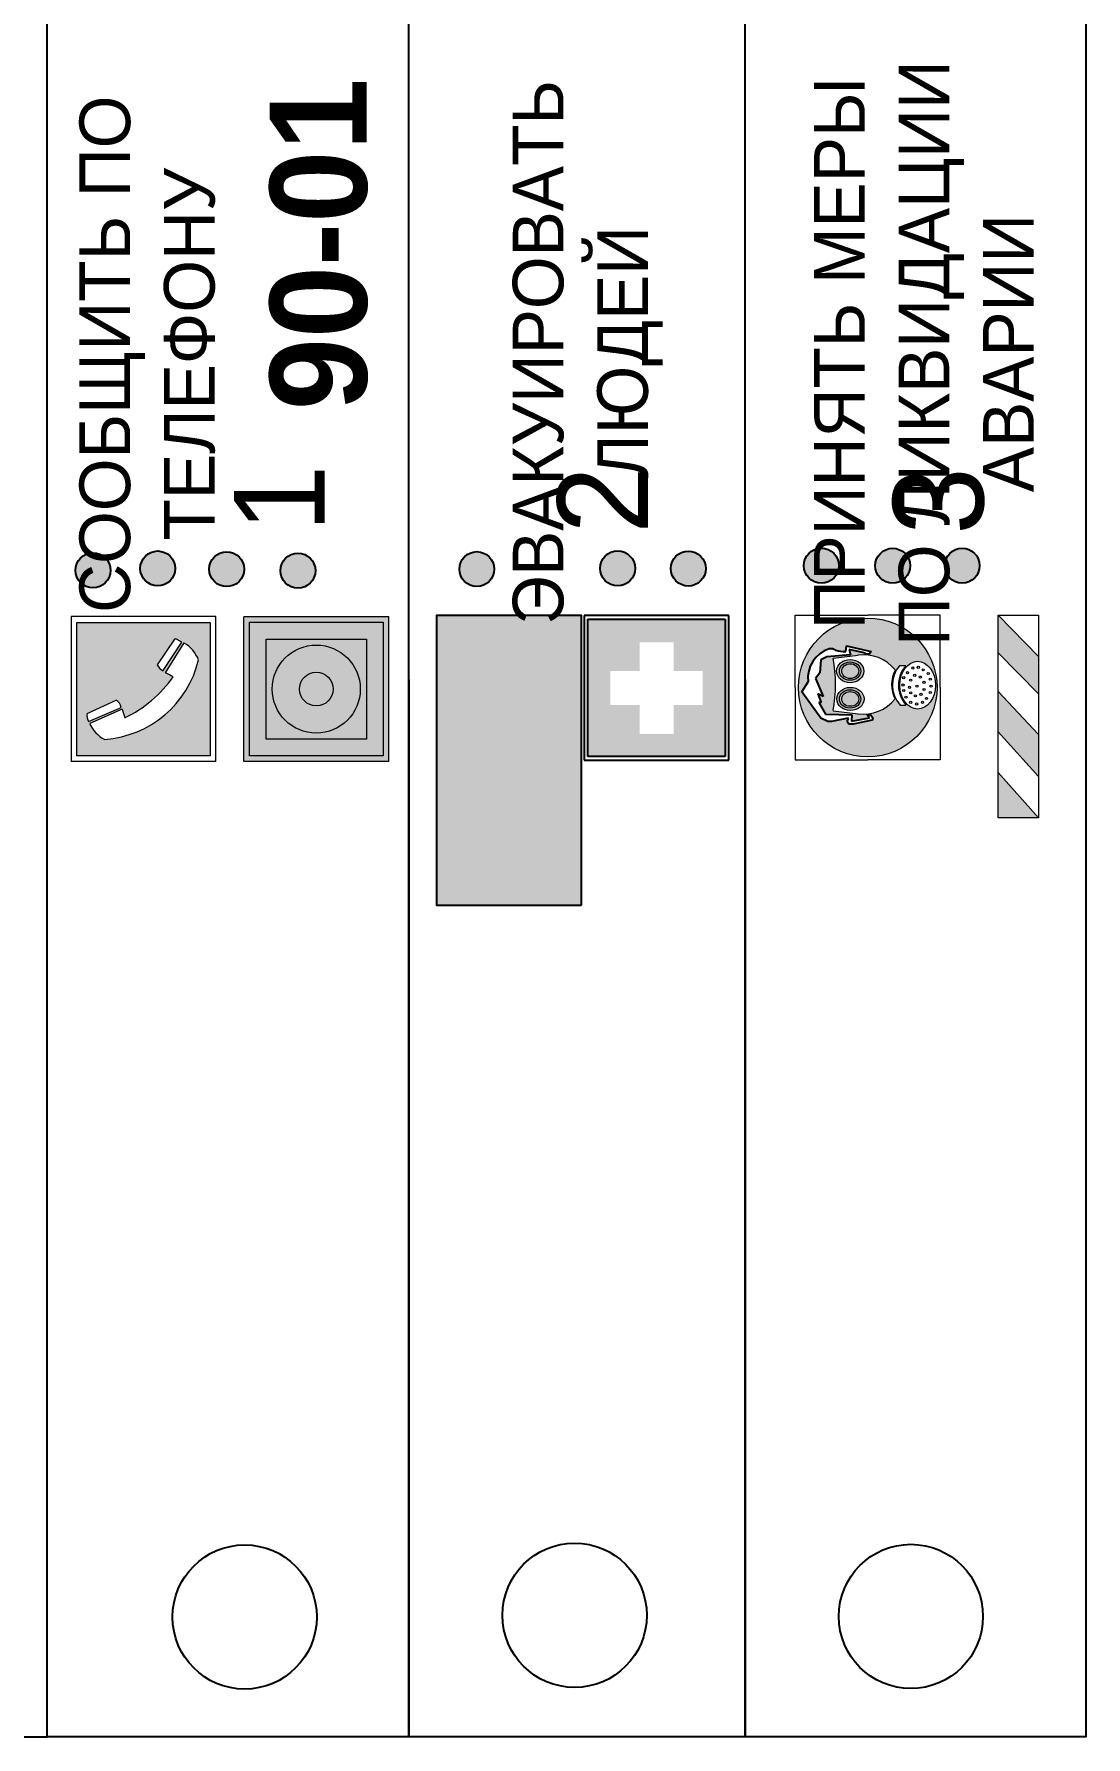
# Model space of a CAD drawing. Header units: millimetres. Extents: x 13114 to 67229, y 22859 to 38520.
# Drawn here: x 39948 to 40006.1, y 24920.1 to 25014.2 of the extents above; entities that cross this region are included whole.
import ezdxf

# ---------------------------------------------------------------- set-up
doc = ezdxf.new("R2010")
doc.units = ezdxf.units.MM
doc.styles.add('обычный', font='arial.ttf')

# ---------------------------------------------------------------- blocks, each defined once
blk = doc.blocks.new('A$C38D26F80')
h = blk.add_hatch(color=5)
h.dxf.hatch_style = 1
h.paths.add_polyline_path([(-8.77, -4.48, 1), (-0.19, -4.48, 1)])
h.paths.add_polyline_path([(-6.75, -3.58), (-6.75, -3.31), (-6.62, -3.22), (-6.5, -3.22), (-6.42, -3.3), (-6.39, -3.28), (-6.59, -2.23), (-6.59, -2.01), (-6.38, -1.58), (-4.76, -0.4), (-4.13, -0.79, -0.362848), (-2.1, -2.1, -0.201049), (-2.17, -2.48, 0.085434), (-2.26, -3.13), (-1.9, -3.16), (-2.25, -4.7), (-2.4, -4.59), (-2.43, -4.34), (-2.36, -4.34), (-2.14, -3.34), (-2.47, -3.42), (-2.58, -1.95), (-2.77, -1.58), (-3.58, -1.52), (-3.92, -1.26), (-5.05, -1.73), (-4.87, -1.39), (-5.41, -1.6), (-5.41, -1.46), (-6.13, -1.87), (-6.18, -3.5), (-6.56, -3.47), (-6.37, -4.59), (-6.16, -4.43), (-6.16, -4.66), (-6.36, -4.79), (-6.37, -4.8), (-6.51, -4.76)], flags=16)
h.paths.add_polyline_path([(-6.51, -4.76), (-6.36, -4.79), (-6.37, -4.8)], flags=0)
h.paths.add_polyline_path([(-5.92, -2.34, 0.089508), (-2.67, -2.35), (-2.48, -3.88, -0.268602), (-3.4, -6.18, 0.262449), (-5.2, -6.18, -0.268602), (-6.11, -3.88)], flags=16)
edge = h.paths.add_edge_path(flags=16)
edge.add_ellipse((-5.19, -3.41), major_axis=(0, 0.842), ratio=0.848992, start_angle=0, end_angle=360)
edge = h.paths.add_edge_path(flags=0)
edge.add_ellipse((-5.19, -3.39), major_axis=(0, 0.665), ratio=0.853798, start_angle=0, end_angle=360)
edge = h.paths.add_edge_path(flags=0)
edge.add_ellipse((-5.19, -3.4), major_axis=(0, 0.528), ratio=0.864094, start_angle=0, end_angle=360)
edge = h.paths.add_edge_path(flags=16)
edge.add_ellipse((-3.47, -3.4), major_axis=(0, 0.842), ratio=0.848992, start_angle=0, end_angle=360)
h.paths.add_polyline_path([(-3.13, -6.45), (-3.13, -6.84, 0.383174), (-5.57, -6.85), (-5.57, -6.49, -0.369952)], flags=16)
edge = h.paths.add_edge_path(flags=0)
edge.add_ellipse((-3.47, -3.39), major_axis=(0, 0.665), ratio=0.853798, start_angle=0, end_angle=360)
edge = h.paths.add_edge_path(flags=0)
edge.add_ellipse((-3.47, -3.4), major_axis=(0, 0.528), ratio=0.864094, start_angle=0, end_angle=360)
edge = h.paths.add_edge_path(flags=16)
edge.add_ellipse((-4.34, -7.57), major_axis=(-1.48, 0), ratio=0.744955, start_angle=0, end_angle=360)
h.paths.add_polyline_path([(-5.01, -6.85, -1), (-5.15, -6.85, -1)], flags=0)
h.paths.add_polyline_path([(-5.33, -7.14, -1), (-5.47, -7.14, -1)], flags=0)
h.paths.add_polyline_path([(-4.61, -6.71, -1), (-4.74, -6.71, -1)], flags=16)
h.paths.add_polyline_path([(-5.43, -7.51, -1), (-5.57, -7.51, -1)], flags=0)
h.paths.add_polyline_path([(-4.26, -6.67, -1), (-4.4, -6.67, -1)], flags=16)
h.paths.add_polyline_path([(-4.74, -7.14, -1), (-4.88, -7.14, -1)], flags=0)
h.paths.add_polyline_path([(-4.93, -7.43, -1), (-5.07, -7.43, -1)], flags=0)
h.paths.add_polyline_path([(-4.41, -7.07, -1), (-4.54, -7.07, -1)], flags=0)
h.paths.add_polyline_path([(-5.33, -7.87, -1), (-5.46, -7.87, -1)], flags=0)
h.paths.add_polyline_path([(-3.8, -6.71, -1), (-3.94, -6.71, -1)], flags=16)
h.paths.add_polyline_path([(-4.85, -7.78, -1), (-4.98, -7.78, -1)], flags=0)
h.paths.add_polyline_path([(-3.96, -7.14, -1), (-4.1, -7.14, -1)], flags=0)
h.paths.add_polyline_path([(-4.33, -7.53, -1), (-4.47, -7.53, -1)], flags=0)
h.paths.add_polyline_path([(-5.09, -8.12, -1), (-5.23, -8.12, -1)], flags=0)
h.paths.add_polyline_path([(-3.5, -6.94, -1), (-3.64, -6.94, -1)], flags=0)
h.paths.add_polyline_path([(-4.54, -7.97, -1), (-4.68, -7.97, -1)], flags=0)
h.paths.add_polyline_path([(-3.66, -7.39, -1), (-3.8, -7.39, -1)], flags=0)
h.paths.add_polyline_path([(-4.73, -8.35, -1), (-4.86, -8.35, -1)], flags=0)
h.paths.add_polyline_path([(-4.09, -7.96, -1), (-4.23, -7.96, -1)], flags=0)
h.paths.add_polyline_path([(-3.77, -7.74, -1), (-3.91, -7.74, -1)], flags=0)
h.paths.add_polyline_path([(-3.22, -7.27, -1), (-3.35, -7.27, -1)], flags=0)
h.paths.add_polyline_path([(-4.34, -8.4, -1), (-4.47, -8.4, -1)], flags=0)
h.paths.add_polyline_path([(-3.16, -7.61, -1), (-3.3, -7.61, -1)], flags=0)
h.paths.add_polyline_path([(-3.9, -8.35, -1), (-4.04, -8.35, -1)], flags=0)
h.paths.add_polyline_path([(-3.32, -7.91, -1), (-3.46, -7.91, -1)], flags=0)
h.paths.add_polyline_path([(-3.55, -8.23, -1), (-3.69, -8.23, -1)], flags=0)
at = {"color": 5, "lineweight": 5}
for p, q in [((-4.48, 0), (-8.96, 0)), ((-8.96, 0), (-8.96, -4.48)), ((-4.48, 0), (0, 0)), ((0, 0), (0, -4.48)), ((-6.38, -1.58), (-4.76, -0.4)), ((-4.76, -0.4), (-4.13, -0.79)), ((-6.59, -2.01), (-6.38, -1.58)), ((-6.59, -2.23), (-6.59, -2.01)), ((-6.13, -1.87), (-6.18, -3.5)), ((-5.41, -1.46), (-6.13, -1.87)), ((-4.87, -1.39), (-5.41, -1.6)), ((-5.41, -1.6), (-5.41, -1.46)), ((-3.92, -1.26), (-5.05, -1.73)), ((-5.05, -1.73), (-4.87, -1.39)), ((-3.58, -1.52), (-3.92, -1.26)), ((-2.77, -1.58), (-3.58, -1.52)), ((-2.58, -1.95), (-2.77, -1.58)), ((-2.47, -3.42), (-2.58, -1.95)), ((-6.39, -3.28), (-6.59, -2.23)), ((-5.92, -2.34), (-6.11, -3.88)), ((-2.67, -2.34), (-2.48, -3.88)), ((-1.9, -3.16), (-2.26, -3.13)), ((-6.75, -3.31), (-6.62, -3.22)), ((-6.75, -3.58), (-6.75, -3.31)), ((-6.51, -4.76), (-6.75, -3.58)), ((-6.62, -3.22), (-6.5, -3.22)), ((-6.18, -3.5), (-6.56, -3.47)), ((-6.56, -3.47), (-6.37, -4.59)), ((-6.5, -3.22), (-6.42, -3.3)), ((-6.42, -3.3), (-6.39, -3.28)), ((-2.14, -3.34), (-2.47, -3.42)), ((-2.36, -4.34), (-2.14, -3.34)), ((-2.25, -4.7), (-1.9, -3.16)), ((-8.96, -8.96), (-8.96, -4.48)), ((-6.37, -4.8), (-6.51, -4.76)), ((-6.37, -4.59), (-6.16, -4.43)), ((-6.16, -4.66), (-6.37, -4.8)), ((-6.16, -4.43), (-6.16, -4.66)), ((-2.43, -4.34), (-2.4, -4.59)), ((-2.43, -4.34), (-2.36, -4.34)), ((-2.4, -4.59), (-2.25, -4.7)), ((0, -8.96), (0, -4.48)), ((-5.57, -6.49), (-5.57, -6.85)), ((-3.13, -6.45), (-3.13, -6.84)), ((-4.48, -8.96), (-8.96, -8.96)), ((-4.48, -8.96), (0, -8.96))]:
    blk.add_line(p, q, dxfattribs=at)
at = {"color": 5}
for p, q in [((-6.38, -1.58), (-4.76, -0.4)), ((-4.76, -0.4), (-4.13, -0.79)), ((-6.59, -2.01), (-6.38, -1.58)), ((-6.59, -2.23), (-6.59, -2.01)), ((-6.13, -1.87), (-6.18, -3.5)), ((-5.41, -1.46), (-6.13, -1.87)), ((-4.87, -1.39), (-5.41, -1.6)), ((-5.41, -1.6), (-5.41, -1.46)), ((-3.92, -1.26), (-5.05, -1.73)), ((-5.05, -1.73), (-4.87, -1.39)), ((-3.58, -1.52), (-3.92, -1.26)), ((-2.77, -1.58), (-3.58, -1.52)), ((-2.58, -1.95), (-2.77, -1.58)), ((-2.47, -3.42), (-2.58, -1.95)), ((-6.39, -3.28), (-6.59, -2.23)), ((-2.26, -3.13), (-1.9, -3.16)), ((-6.75, -3.31), (-6.62, -3.22)), ((-6.75, -3.58), (-6.75, -3.31)), ((-6.51, -4.76), (-6.75, -3.58)), ((-6.62, -3.22), (-6.5, -3.22)), ((-6.18, -3.5), (-6.56, -3.47)), ((-6.56, -3.47), (-6.37, -4.59)), ((-6.5, -3.22), (-6.42, -3.3)), ((-6.42, -3.3), (-6.39, -3.28)), ((-2.14, -3.34), (-2.47, -3.42)), ((-2.36, -4.34), (-2.14, -3.34)), ((-1.9, -3.16), (-2.25, -4.7)), ((-6.37, -4.8), (-6.51, -4.76)), ((-6.36, -4.79), (-6.51, -4.76)), ((-6.37, -4.59), (-6.16, -4.43)), ((-6.16, -4.66), (-6.37, -4.8)), ((-6.16, -4.66), (-6.36, -4.79)), ((-6.16, -4.43), (-6.16, -4.66)), ((-2.4, -4.59), (-2.43, -4.34)), ((-2.43, -4.34), (-2.36, -4.34)), ((-2.25, -4.7), (-2.4, -4.59))]:
    blk.add_line(p, q, dxfattribs=at)
at = {"color": 5, "lineweight": 5}
for centre, radius in [((-4.48, -4.48), 4.29), ((-5.4, -7.14), 0.0678), ((-5.08, -6.85), 0.0678), ((-5, -7.43), 0.0678), ((-4.81, -7.14), 0.0678), ((-4.67, -6.71), 0.0678), ((-4.47, -7.07), 0.0678), ((-4.33, -6.67), 0.0678), ((-4.03, -7.14), 0.0678), ((-3.87, -6.71), 0.0678), ((-3.73, -7.39), 0.0678), ((-3.57, -6.94), 0.0678), ((-3.28, -7.27), 0.0678), ((-5.5, -7.51), 0.0678), ((-5.4, -7.87), 0.0678), ((-5.16, -8.12), 0.0678), ((-4.91, -7.78), 0.0678), ((-4.79, -8.35), 0.0678), ((-4.61, -7.97), 0.0678), ((-4.4, -7.53), 0.0678), ((-4.4, -8.4), 0.0678), ((-4.16, -7.96), 0.0678), ((-3.97, -8.35), 0.0678), ((-3.84, -7.74), 0.0678), ((-3.62, -8.23), 0.0678), ((-3.39, -7.91), 0.0678), ((-3.23, -7.61), 0.0678)]:
    blk.add_circle(centre, radius, dxfattribs=at)
at = {"color": 5}
for centre, radius, start, end in [((-3.89, -2.66), 1.88, 17.387, 97.1599), ((-2.6, -2.2), 0.511, 326.3906, 11.8614), ((-0.35, -3.07), 1.91, 162.2553, 181.7878)]:
    blk.add_arc(centre, radius, start, end, dxfattribs=at)
at = {"color": 5, "lineweight": 5}
for centre, radius, start, end in [((-2.6, -2.2), 0.513, 326.4781, 11.7739), ((-4.28, 6.66), 9.15, 259.6987, 280.1569), ((-0.47, -3.05), 1.79, 161.5846, 182.4584), ((-3.66, -4.24), 2.47, 171.573, 231.7124), ((-4.93, -4.24), 2.47, 308.2876, 8.427), ((-4.33, -7.88), 1.87, 50.358, 131.5662), ((-4.3, -7.78), 1.83, 60.5889, 119.4111), ((-4.34, -8.2), 1.82, 48.4943, 132.3565)]:
    blk.add_arc(centre, radius, start, end, dxfattribs=at)
for centre, major_axis, ratio in [((-5.19, -3.41), (0, 0.842), 0.848992), ((-5.19, -3.39), (0, 0.665), 0.853798), ((-5.19, -3.4), (0, 0.528), 0.864094), ((-3.47, -3.4), (0, 0.842), 0.848992), ((-3.47, -3.39), (0, 0.665), 0.853798), ((-3.47, -3.4), (0, 0.528), 0.864094), ((-4.34, -7.57), (-1.48, 0), 0.744955)]:
    blk.add_ellipse(centre, major_axis=major_axis, ratio=ratio, dxfattribs=at)
blk = doc.blocks.new('A$C47DD6509')
at = {"lineweight": 5}
for points in [[(-8.691, 0), (-11.193, 0), (-11.193, -2.219)], [(-4.218, 0), (-6.447, 0), (-8.914, -2.219), (-6.606, -2.219)], [(0, 0), (-2.089, 0), (-4.357, -2.219), (-2.288, -2.219)]]:
    blk.add_hatch(color=242, dxfattribs=at).paths.add_polyline_path(points)
at = {"color": 242, "lineweight": 5}
for p, q in [((-11.193, -2.219), (-8.691, 0)), ((-11.193, -2.219), (-11.193, 0)), ((-11.193, 0), (-8.691, 0)), ((-11.193, 0), (0, 0)), ((-8.914, -2.219), (-6.447, 0)), ((-6.606, -2.219), (-4.218, 0)), ((-4.357, -2.219), (-2.089, 0)), ((-2.288, -2.219), (0, 0)), ((0, 0), (0, -2.219)), ((0, -2.219), (-11.193, -2.219))]:
    blk.add_line(p, q, dxfattribs=at)
blk = doc.blocks.new('A$C32E8229D')
at = {"true_color": 0xffffff}
blk.add_hatch(color=7, dxfattribs=at).paths.add_polyline_path([(0, 0), (0, -8), (16, -8), (16, 0)])
h = blk.add_hatch(color=126)
h.paths.add_polyline_path([(0.2, -0.2), (15.8, -0.2), (15.8, -7.8), (0.2, -7.8)])
h.paths.add_polyline_path([(13.492, -2.045), (12.079, -2.045), (11.368, -2.625, 0.162397), (11.289, -2.839), (11.289, -3.633), (10.352, -3.633), (10.352, -4.047), (11.684, -4.047), (11.684, -3.477), (12.26, -4.279), (11.289, -5.103), (11.289, -6.781), (11.853, -6.781), (11.853, -5.443), (12.798, -4.643), (12.798, -5.939), (14.462, -5.939), (14.462, -5.389), (13.45, -5.389), (13.45, -3.967), (12.458, -2.586), (13.151, -2.586), (13.694, -3.343), (14.176, -2.998)], flags=16)
h.paths.add_polyline_path([(10.741, -1.821, 1), (11.797, -1.821, 1)], flags=16)
h.paths.add_polyline_path([(9.387, -3.588), (5.989, -3.588), (6.561, -3.026), (5.911, -3.026), (5.105, -3.833), (5.911, -4.64), (6.561, -4.64), (5.989, -4.093), (9.387, -4.093)], flags=16)
h.paths.add_polyline_path([(4.289, -1.083), (1.724, -1.083), (1.724, -6.601), (4.289, -6.601)], flags=16)
at = {"color": 126}
blk.add_lwpolyline([(16, -8), (0, -8), (0, 0), (16, 0)], close=True, dxfattribs=at)
blk = doc.blocks.new('A$C18900ED3')
h = blk.add_hatch(color=126)
h.paths.add_polyline_path([(-0.18, -0.18), (-7.02, -0.18), (-7.02, -7.02), (-0.18, -7.02)])
h.paths.add_polyline_path([(-5.889, -4.459), (-5.889, -2.771), (-4.456, -2.771), (-4.456, -1.308), (-2.767, -1.308), (-2.767, -2.771), (-1.334, -2.771), (-1.334, -4.459), (-2.767, -4.459), (-2.767, -5.892), (-4.456, -5.892), (-4.456, -4.459)], flags=16)
at = {"color": 126}
for p, q in [((-7.2, 0), (-7.2, -7.2)), ((0, 0), (-7.2, 0)), ((0, -7.2), (0, 0)), ((-7.02, -7.02), (-7.02, -0.18)), ((-7.02, -0.18), (-0.18, -0.18)), ((-0.18, -0.18), (-0.18, -7.02)), ((-7.2, -7.2), (0, -7.2)), ((-0.18, -7.02), (-7.02, -7.02))]:
    blk.add_line(p, q, dxfattribs=at)
blk = doc.blocks.new('A$C456E1F9C')
at = {"lineweight": 5}
h = blk.add_hatch(color=242, dxfattribs=at)
h.paths.add_polyline_path([(0.51, -1.47), (0.51, -13.26), (12.29, -13.26), (12.29, -1.47)])
h.paths.add_polyline_path([(5.42, -4.95, -0.254479), (4.78, -5.4), (3.52, -2.53, -0.209735), (4.23, -2.4)], flags=16)
h.paths.add_polyline_path([(8.53, -8.6), (10.87, -10.17), (10.54, -10.76), (8.03, -9.13, -0.192251)], flags=16)
h.paths.add_polyline_path([(4.61, -5.49, 0.005518), (3.87, -5.72, 0.128647), (7.49, -10.01, 0.00809), (7.83, -9.33), (10.47, -10.97, -0.16736), (8.99, -12.25, -0.327862), (1.95, -3.95, -0.166952), (3.36, -2.62)], flags=16)
at = {"color": 242, "lineweight": 5}
for p, q in [((0, -13.77), (0, -0.97)), ((12.8, -0.97), (0, -0.97)), ((12.8, -13.77), (12.8, -0.97)), ((4.61, -5.49), (3.36, -2.62)), ((3.52, -2.53), (4.78, -5.4)), ((4.23, -2.4), (5.42, -4.95)), ((10.81, -10.12), (8.53, -8.6)), ((7.83, -9.33), (10.47, -10.97)), ((8.03, -9.13), (10.54, -10.76)), ((10.54, -10.76), (10.8, -10.3)), ((10.8, -10.3), (10.81, -10.12)), ((0, -13.77), (12.8, -13.77))]:
    blk.add_line(p, q, dxfattribs=at)
blk.add_lwpolyline([(0.51, -1.47), (12.29, -1.47), (12.29, -13.26), (0.51, -13.26)], close=True, dxfattribs=at)
for centre, radius, start, end in [((4.59, -5.34), 2.99, 114.2845, 152.1974), ((4.02, -3.27), 0.891, 76.3284, 123.7092), ((11.12, -3.31), 9.19, 183.9915, 256.6009), ((14.98, -39.1), 35.17, 107.1487, 108.4135), ((13.86, -0.94), 11.08, 205.5536, 234.8762), ((4.68, -4.59), 0.824, 276.9621, 334.0723), ((8.94, -9.5), 0.989, 114.4092, 157.9388), ((-13.31, 0.8), 23.44, 332.5487, 334.4027), ((7.87, -9.46), 3, 291.9291, 329.9329)]:
    blk.add_arc(centre, radius, start, end, dxfattribs=at)
blk = doc.blocks.new('A$C54414219')
at = {"true_color": 0xffffff}
h = blk.add_hatch(color=7, dxfattribs=at)
h.paths.add_polyline_path([(2.39, -9.45), (2.39, -18.3), (11.23, -18.3), (11.23, -9.45)], flags=0)
h.paths.add_polyline_path([(10.71, -13.87, -1), (2.92, -13.87, -1)], flags=0)
h.paths.add_polyline_path([(8.3, -13.87, -1), (5.33, -13.87, -1)], flags=0)
h.paths.add_polyline_path([(0.41, -7.47), (0.41, -20.27), (13.21, -20.27), (13.21, -7.47)])
h.paths.add_polyline_path([(0.92, -19.77), (12.71, -19.77), (12.71, -7.98), (0.92, -7.98)], flags=16)
h.paths.add_polyline_path([(11.23, -9.45), (11.23, -18.3), (2.39, -18.3), (2.39, -9.45)], flags=0)
at = {"lineweight": 5}
h = blk.add_hatch(color=242, dxfattribs=at)
h.paths.add_polyline_path([(12.71, -7.98), (0.92, -7.98), (0.92, -19.77), (12.71, -19.77)])
h.paths.add_polyline_path([(11.23, -18.3), (2.39, -18.3), (2.39, -9.45), (11.23, -9.45)], flags=16)
h.paths.add_polyline_path([(10.71, -13.87, -1), (2.92, -13.87, -1)], flags=0)
h.paths.add_polyline_path([(8.3, -13.87, -1), (5.33, -13.87, -1)], flags=0)
at = {"true_color": 0xffffff}
h = blk.add_hatch(color=7, dxfattribs=at)
h.paths.add_polyline_path([(2.39, -9.45), (2.39, -18.3), (11.23, -18.3), (11.23, -9.45)])
h.paths.add_polyline_path([(10.71, -13.87, -1), (2.92, -13.87, -1)], flags=16)
h.paths.add_polyline_path([(8.3, -13.87, -1), (5.33, -13.87, -1)], flags=0)
at = {"lineweight": 5}
h = blk.add_hatch(color=242, dxfattribs=at)
h.paths.add_polyline_path([(2.92, -13.87, 1), (10.71, -13.87, 1)])
h.paths.add_polyline_path([(8.3, -13.87, -1), (5.33, -13.87, -1)], flags=16)
at = {"color": 242, "lineweight": 5}
for p, q in [((0.41, -20.27), (0.41, -7.47)), ((0.41, -7.47), (13.21, -7.47)), ((0.41, -7.47), (13.21, -7.47)), ((13.21, -20.27), (13.21, -7.47)), ((0.41, -20.27), (13.21, -20.27))]:
    blk.add_line(p, q, dxfattribs=at)
for points in [[(0.92, -7.98), (12.71, -7.98), (12.71, -19.77), (0.92, -19.77)], [(2.39, -9.45), (11.23, -9.45), (11.23, -18.3), (2.39, -18.3)]]:
    blk.add_lwpolyline(points, close=True, dxfattribs=at)
for radius in [3.89, 1.49]:
    blk.add_circle((6.81, -13.87), radius, dxfattribs=at)

msp = doc.modelspace()

# ---------------------------------------------------------------- hatches: boundary and pattern name
at = {"lineweight": 0}
h = msp.add_hatch(color=256, dxfattribs=at)
h.dxf.hatch_style = 1
h.paths.add_polyline_path([(39954.794, 24983.687, 1), (39954.794, 24985.619, 1)])
h = msp.add_hatch(color=256, dxfattribs=at)
h.dxf.hatch_style = 1
h.paths.add_polyline_path([(39980.2, 24983.691, 1), (39980.2, 24985.623, 1)])
h = msp.add_hatch(color=256, dxfattribs=at)
h.dxf.hatch_style = 1
h.paths.add_polyline_path([(39984.102, 24983.684, 1), (39984.102, 24985.616, 1)])
h = msp.add_hatch(color=256, dxfattribs=at)
h.dxf.hatch_style = 1
h.paths.add_polyline_path([(39991.457, 24983.842, 1), (39991.457, 24985.774, 1)])
h = msp.add_hatch(color=256, dxfattribs=at)
h.dxf.hatch_style = 1
h.paths.add_polyline_path([(39995.4, 24983.836, 1), (39995.4, 24985.768, 1)])
h = msp.add_hatch(color=256, dxfattribs=at)
h.dxf.hatch_style = 1
h.paths.add_polyline_path([(39999.236, 24983.839, 1), (39999.236, 24985.771, 1)])
h = msp.add_hatch(color=256, dxfattribs=at)
h.dxf.hatch_style = 1
h.paths.add_polyline_path([(39951.21, 24983.583, 1), (39951.21, 24985.515, 1)])
h = msp.add_hatch(color=256, dxfattribs=at)
h.dxf.hatch_style = 1
h.paths.add_polyline_path([(39958.605, 24983.649, 1), (39958.605, 24985.581, 1)])
h = msp.add_hatch(color=256, dxfattribs=at)
h.dxf.hatch_style = 1
h.paths.add_polyline_path([(39962.534, 24983.566, 1), (39962.534, 24985.498, 1)])
h = msp.add_hatch(color=256, dxfattribs=at)
h.dxf.hatch_style = 1
h.paths.add_polyline_path([(39972.42, 24983.651, 1), (39972.42, 24985.583, 1)])

# ---------------------------------------------------------------- linework, layer by layer
for points in [[(39948.675, 24920.104), (39948.675, 25063.87), (39940.624, 25063.87), (39940.624, 24920.104)], [(39948.675, 24920.104), (39948.675, 25063.87), (40006.074, 25063.87), (40006.074, 24920.104)]]:
    msp.add_lwpolyline(points, close=True)
for points in [[(39968.67, 24978.52), (39968.67, 24920.104), (39968.67, 25063.87)], [(39987.244, 24978.52), (39987.244, 24920.104), (39987.244, 25063.87)]]:
    msp.add_lwpolyline(points)
for centre, radius in [((39954.794, 24984.653), 0.966), ((39980.2, 24984.657), 0.966), ((39984.102, 24984.65), 0.966), ((39991.457, 24984.808), 0.966), ((39995.4, 24984.802), 0.966), ((39999.236, 24984.805), 0.966), ((39951.21, 24984.549), 0.966), ((39958.605, 24984.615), 0.966), ((39962.534, 24984.532), 0.966), ((39972.42, 24984.617), 0.966), ((39959.594, 24926.73), 3.984), ((39977.824, 24926.824), 3.984), ((39996.402, 24926.762), 3.984)]:
    msp.add_circle(centre, radius)

# ---------------------------------------------------------------- block references
at = {"rotation": 90}
for name, p, xscale, yscale, zscale in [('A$C456E1F9C', (39949.393, 24973.993), 0.625, 0.625, 0.625), ('A$C54414219', (39954.882, 24973.735), 0.625, 0.625, 0.625), ('A$C18900ED3', (39978.346, 24982.058), 1.111111111007631, 1.111111111007631, 1.111111111007631), ('A$C38D26F80', (39990.016, 24982.081), 0.8928571427240968, 0.8928571427240968, 0.8928571427240968)]:
    msp.add_blockref(name, p, dxfattribs=dict(at, xscale=xscale, yscale=yscale, zscale=zscale))
at = {"xscale": -1, "rotation": 90}
msp.add_blockref('A$C32E8229D', (39970.198, 24982.057), dxfattribs=at)
at = {"color": 242, "true_color": 0xc1121c, "rotation": 90}
msp.add_blockref('A$C47DD6509', (40001.233, 24982.08), dxfattribs=at)

# ---------------------------------------------------------------- texts
at = {"lineweight": 0, "width": 126.64835, "attachment_point": 5, "rotation": 90, "style": 'обычный'}
for s, insert, char_height in [('{\\fProxima Nova Rg|b0|i0|c204|p2;ПРИНЯТЬ МЕРЫ \\PПО ЛИКВИДАЦИИ \\PАВАРИИ}', (39997.122, 24996.551), 2.8), ('{\\fProxima Nova Rg|b1|i0|c204|p2;\\H1.0714x;90-01\\fProxima Nova Rg|b0|i0|c204|p2;\\H0.93331x; \\H1.3449x; }', (39963.7, 25002.559), 5), ('{\\fProxima Nova Rg|b0|i0|c204|p2;ЭВАКУИРОВАТЬ \\PЛЮДЕЙ}', (39978.544, 24996.59), 2.8), ('{\\fProxima Nova Rg|b0|i0|c204|p2;СООБЩИТЬ ПО \\PТЕЛЕФОНУ}', (39954.221, 24996.489), 2.8), ('{\\fProxima Nova Rg|b0|i0|c204|p2;1\\H1.1667x; }', (39961.509, 24988.52), 5), ('{\\fProxima Nova Rg|b0|i0|c204|p2;2\\H1.1967x; }', (39979.37, 24988.44), 5), ('{\\fProxima Nova Rg|b0|i0|c204|p2;3\\H1.1967x; }', (39997.948, 24988.378), 5)]:
    msp.add_mtext(s, dxfattribs=dict(at, insert=insert, char_height=char_height))

doc.saveas('drawing.dxf')
